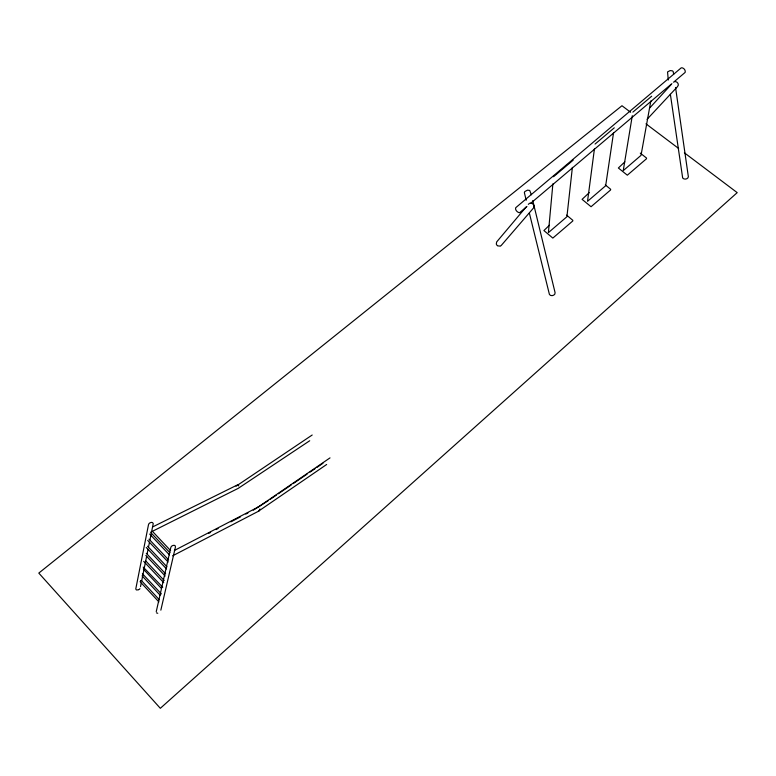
<?xml version="1.0" encoding="UTF-8"?>
<svg xmlns="http://www.w3.org/2000/svg" width="776" height="776" viewBox="0 0 776 776"><rect width="100%" height="100%" fill="white"/><g stroke="black" fill="none" stroke-linecap="round" stroke-linejoin="round"><path stroke-width="1.16" d="M259.931 508.988L259.038 510.957L172.631 555.82M552.881 183.873L548.399 232.635L566.917 216.727L572.387 167.374M594.435 148.837L587.529 201.333L605.668 185.745L613.573 132.55M632.294 115.682L623.244 170.642L641.015 155.365L650.831 100.938M140.514 586.607L141.222 583.115M141.698 580.778L146.645 556.266M147.12 553.938L148.061 549.262M148.526 546.934L149.467 542.259M149.943 539.931L153.241 523.587C152.649 521.191 148.653 522.733 148.478 524.751L135.771 588.965L136.372 589.964L138.535 589.828M156.238 611.643L170.875 547.226C171.37 545.285 175.832 544.199 175.454 546.964L160.845 610.159M236.069 486.193L312.195 435.016M526.002 207.114L496.669 241.937L496.3 244.042L496.989 245.361M139.942 588.693L139.088 589.517M501.005 245.73L533.578 207.919C535.731 204.757 530.435 201.11 528.32 204.36M649.716 107.961L670.949 84.826M647.029 119.339L677.477 86.669C680.193 84.264 676.08 79.821 673.393 82.159M140.66 580.778L140.136 581.738L158.896 601.885M624.845 161.854L618.365 167.994L627.328 175.192L646.457 158.799L646.573 158.091L640.297 153.114M589.285 192.613L582.097 199.354L591.05 206.726L610.576 189.984L610.673 189.296L605.29 184.921M549.398 225.244L543.918 230.55L552.832 238.086L572.756 221.005L572.833 220.326L566.577 215.117M526.952 206.464L519.561 212.721C517.466 212.643 514.769 209.714 515.73 207.706L681.26 67.813C683.491 67.396 685.877 70.267 685.15 72.401L674.674 81.286M530.638 203.331L671.9 83.633M553.54 176.734L573.192 160.147M595.056 144.064L614.272 127.827M632.886 112.103L651.685 96.205M326.657 464.485L258.767 510.996M257.574 507.504L330.013 457.879M268.438 500.53L253.267 510.191M270.417 499.172L276.363 495.107M278.341 493.759L291.233 484.961M293.212 483.603L307.083 474.126M310.06 472.099L315.017 468.714M316.996 467.356L322.942 463.301M309.711 440.749L238.213 488.356L152.416 531.308L170.613 550.62M140.834 580.652L141.368 580.497L159.322 599.751M143.191 567.091L162.747 587.238M208.511 533.51L210.636 532.394M215.97 529.62L218.095 528.514M230.889 521.85L240.482 516.855M245.808 514.081L247.942 512.965M174.348 550.485L258.282 507.009M152.862 526.817L237.33 484.971L238.775 485.902M500.404 246.118L497.562 245.866M151.485 532.035L150.816 532.026M157.77 613.263L156.422 612.856M142.396 573.677L161.389 593.921M630.616 112.258L621.974 105.74L38.8 573.086L160.331 708.304L737.2 192.642L684.383 152.814M645.981 123.85L678.631 148.468M150.99 532.782L169.915 552.696M149.7 534.072L169.449 554.869M149.011 539.184L168.625 559.884M147.731 540.465L168.159 562.037M147.518 546.207L167.005 566.82M146.247 547.478L166.539 568.963M146.295 553.337L165.647 573.862M145.839 555.461L165.181 575.996M145.781 560.941L164.202 580.535M143.725 561.349L163.736 582.66M143.308 569.08L161.495 588.499M142.066 575.831L160.137 595.182M682.754 178.063C684.131 179.916 688.06 179.198 688.37 176.802L675.547 87.455M526.196 200.237L524.363 192.652L524.809 191.556L527.525 190.149L529.717 190.45L531.347 194.766M529.387 213.187L549.418 294.414C550.708 296.82 555.616 295.462 555.082 292.649L532.763 200.586M668.262 80.035L667.554 71.916L670.125 70.606L672.326 70.81L673.18 71.508L673.665 74.35M670.367 94.313L682.608 177.588"/></g></svg>
